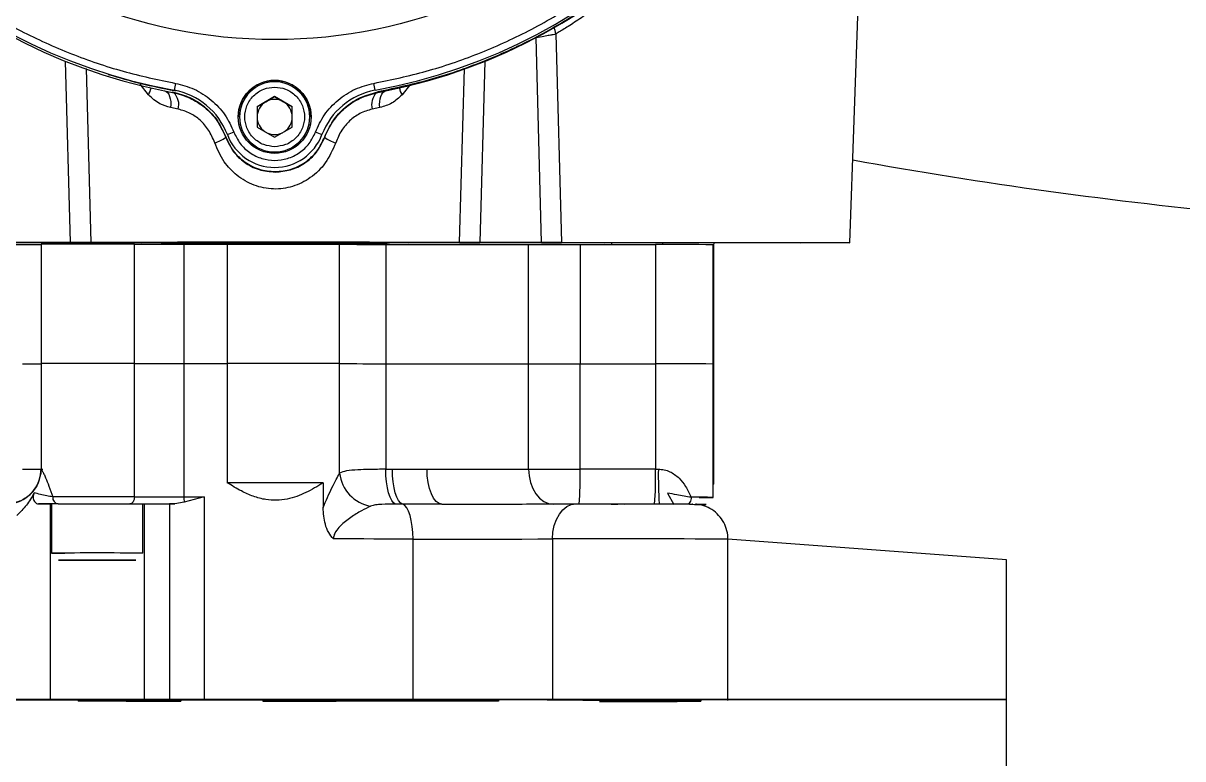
# Model space of a CAD drawing. Header units: millimetres. Extents: x 1852 to 4288, y 681 to 2404.
# Drawn here: x 3717 to 3882.2, y 1950.3 to 2055.1 of the extents above; entities that cross this region are included whole.
import ezdxf

# ---------------------------------------------------------------- set-up
doc = ezdxf.new("R2010")
doc.units = ezdxf.units.MM

msp = doc.modelspace()

# ---------------------------------------------------------------- linework, layer by layer
at = {"color": 7, "linetype": 'Continuous', "lineweight": 25}
for p, q in [((3834.798, 2023.842), (3838.048, 2116.878)), ((3792.929, 2053.586), (3793.713, 2023.856)), ((3790.846, 2023.851), (3790.102, 2053.084)), ((3723.761, 2023.851), (3723.058, 2049.709)), ((3725.986, 2048.637), (3726.677, 2023.856)), ((3779.183, 2023.856), (3779.874, 2048.647)), ((3782.802, 2049.709), (3782.098, 2023.851)), ((3734.865, 2044.916), (3733.674, 2046.411)), ((3737.165, 2045.466), (3738.312, 2045.245)), ((3738.312, 2045.245), (3738.312, 2045.318)), ((3738.541, 2045.526), (3738.541, 2045.56)), ((3767.166, 2045.56), (3767.166, 2045.526)), ((3767.548, 2045.245), (3768.694, 2045.466)), ((3767.548, 2045.318), (3767.548, 2045.245)), ((3772.182, 2046.406), (3770.995, 2044.916)), ((3752.853, 2044.654), (3750.353, 2043.211)), ((3750.353, 2043.204), (3751.603, 2043.926)), ((3751.603, 2043.926), (3752.853, 2044.648)), ((3755.353, 2043.211), (3752.853, 2044.654)), ((3752.853, 2044.648), (3752.853, 2044.654)), ((3752.853, 2044.648), (3754.103, 2043.926)), ((3754.103, 2043.926), (3755.353, 2043.204)), ((3739.104, 2042.87), (3738.019, 2043.097)), ((3750.353, 2043.211), (3750.353, 2040.324)), ((3755.353, 2040.324), (3755.353, 2043.211)), ((3767.841, 2043.097), (3766.756, 2042.87)), ((3747.853, 2041.766), (3747.853, 2041.754)), ((3750.353, 2040.324), (3752.853, 2038.88)), ((3752.853, 2038.88), (3755.353, 2040.324)), ((3757.853, 2041.754), (3757.853, 2041.766)), ((3745.882, 2038.906), (3745.882, 2038.839)), ((3746.113, 2039.238), (3746.113, 2039.204)), ((3759.593, 2039.204), (3759.593, 2039.238)), ((3759.978, 2038.839), (3759.978, 2038.906)), ((3723.761, 2023.851), (3715.014, 2023.851)), ((3723.761, 2023.834), (3715.014, 2023.834)), ((3737.081, 2023.599), (3737.077, 2023.796)), ((3743.662, 2023.878), (3743.68, 2023.614)), ((3762.18, 2023.614), (3762.198, 2023.878)), ((3768.783, 2023.796), (3768.778, 2023.599)), ((3790.846, 2023.851), (3782.098, 2023.851)), ((3790.846, 2023.834), (3782.098, 2023.834)), ((3800.881, 2023.567), (3800.897, 2023.807)), ((3808.099, 2023.799), (3808.095, 2023.516)), ((3815.43, 2023.496), (3815.451, 2023.798)), ((3719.573, 2023.613), (3719.573, 2006.613)), ((3732.865, 2006.626), (3732.866, 2023.626)), ((3739.896, 2023.622), (3739.896, 2006.622)), ((3746.107, 2023.624), (3746.107, 2006.624)), ((3762.11, 2006.615), (3762.11, 2023.615)), ((3768.684, 2023.6), (3768.684, 2006.6)), ((3789.033, 2006.573), (3789.033, 2023.573)), ((3796.36, 2023.567), (3796.36, 2006.567)), ((3796.36, 2023.567), (3807.11, 2023.567)), ((3807.11, 2023.567), (3807.11, 2006.567)), ((3815.308, 2006.55), (3815.308, 2023.55)), ((3815.308, 2023.499), (3815.43, 2023.496)), ((3815.43, 2006.496), (3815.43, 2023.496)), ((3719.573, 2006.613), (3719.573, 1991.613)), ((3732.865, 1987.626), (3732.865, 2006.626)), ((3739.896, 2006.622), (3739.896, 1987.622)), ((3746.107, 2006.624), (3746.107, 1989.624)), ((3762.11, 1991.006), (3762.11, 2006.615)), ((3768.684, 2006.6), (3768.684, 1991.55)), ((3789.033, 2006.573), (3789.041, 2006.573)), ((3789.033, 1991.573), (3789.033, 2006.573)), ((3796.36, 2006.567), (3807.11, 2006.567)), ((3796.36, 1991.567), (3796.36, 2006.567)), ((3807.11, 2006.567), (3807.11, 1991.567)), ((3815.308, 1987.55), (3815.308, 2006.55)), ((3815.308, 2006.499), (3815.43, 2006.496)), ((3815.43, 1989.496), (3815.43, 2006.496)), ((3769.617, 1991.549), (3774.559, 1991.595)), ((3807.11, 1991.567), (3796.36, 1991.567)), ((3759.752, 1989.624), (3759.752, 1986.097)), ((3815.308, 1989.375), (3815.43, 1989.496)), ((3742.787, 1987.623), (3739.975, 1986.847)), ((3742.787, 1987.623), (3742.787, 1958.623)), ((3808.804, 1988.152), (3809.736, 1986.558)), ((3719.215, 1986.615), (3720.848, 1986.612)), ((3720.848, 1986.612), (3721.073, 1986.609)), ((3720.848, 1986.612), (3720.848, 1958.612)), ((3721.073, 1986.613), (3721.072, 1979.613)), ((3734.072, 1979.613), (3734.073, 1986.613)), ((3734.073, 1986.609), (3734.281, 1986.611)), ((3734.281, 1986.611), (3737.876, 1986.618)), ((3734.281, 1986.611), (3734.281, 1958.611)), ((3737.876, 1986.618), (3737.875, 1958.618)), ((3739.975, 1986.847), (3738.624, 1986.619)), ((3776.042, 1986.602), (3771.09, 1986.583)), ((3776.68, 1986.605), (3776.042, 1986.602)), ((3803.308, 1986.578), (3803.308, 1986.561)), ((3772.562, 1958.618), (3772.562, 1981.618)), ((3792.432, 1981.626), (3792.432, 1958.626)), ((3817.427, 1958.602), (3817.427, 1981.602)), ((3726.676, 1978.62), (3724.226, 1978.615)), ((3724.226, 1978.615), (3725.123, 1978.608)), ((3725.123, 1978.617), (3725.123, 1978.608)), ((3725.123, 1978.608), (3728.469, 1978.606)), ((3730.022, 1978.618), (3726.676, 1978.62)), ((3728.469, 1978.619), (3728.469, 1978.606)), ((3728.469, 1978.606), (3730.919, 1978.611)), ((3730.919, 1978.611), (3730.022, 1978.618)), ((3752.125, 1958.741), (3647.125, 1958.741)), ((3753.77, 1958.72), (3647.125, 1958.72)), ((3725.446, 1958.72), (3714.44, 1958.72)), ((3724.859, 1958.72), (3724.859, 1958.509)), ((3731.68, 1958.509), (3724.859, 1958.509)), ((3784.267, 1958.72), (3725.446, 1958.72)), ((3734.056, 1958.735), (3730.461, 1958.728)), ((3731.68, 1958.509), (3739.48, 1958.509)), ((3739.48, 1958.72), (3739.48, 1958.509)), ((3751.146, 1958.72), (3751.146, 1958.509)), ((3751.146, 1958.509), (3752.666, 1958.509)), ((3857.125, 1958.741), (3752.125, 1958.741)), ((3752.666, 1958.72), (3752.666, 1958.509)), ((3752.666, 1958.509), (3759.774, 1958.509)), ((3857.125, 1958.72), (3753.77, 1958.72)), ((3759.774, 1958.72), (3759.774, 1958.509)), ((3759.774, 1958.509), (3761.638, 1958.509)), ((3761.638, 1958.72), (3761.638, 1958.509)), ((3784.75, 1958.509), (3761.638, 1958.509)), ((3795.188, 1958.72), (3784.267, 1958.72)), ((3784.75, 1958.72), (3784.75, 1958.509)), ((3829.598, 1958.72), (3795.188, 1958.72)), ((3802.742, 1958.682), (3802.742, 1958.653)), ((3805.901, 1958.645), (3802.742, 1958.653)), ((3802.901, 1958.682), (3810.182, 1958.698)), ((3805.901, 1958.689), (3805.901, 1958.645)), ((3808.246, 1958.694), (3808.246, 1958.635)), ((3809.11, 1958.613), (3809.11, 1958.696)), ((3809.792, 1958.698), (3809.792, 1958.529)), ((3813.607, 1958.507), (3813.607, 1958.719)), ((3831.345, 1958.72), (3829.482, 1958.72)), ((3857.125, 1958.72), (3831.345, 1958.72))]:
    msp.add_line(p, q, dxfattribs=at)
at = {"linetype": 'ByBlock'}
for p, q in [((3857.125, 1978.665), (3817.427, 1981.602)), ((3857.125, 1936.72), (3857.125, 1978.665))]:
    msp.add_line(p, q, dxfattribs=at)
at = {"color": 7, "linetype": 'Continuous', "lineweight": 25, "flags": 128}
for points in [[(3792.929, 2053.586), (3792.827, 2054.072), (3792.654, 2054.456)], [(3737.165, 2045.466), (3737.387, 2045.38), (3737.586, 2045.218), (3737.755, 2044.987), (3737.891, 2044.692), (3737.987, 2044.345), (3738.041, 2043.954), (3738.052, 2043.534), (3738.019, 2043.097)], [(3767.841, 2043.097), (3767.808, 2043.534), (3767.819, 2043.954), (3767.873, 2044.344), (3767.969, 2044.692), (3768.105, 2044.987), (3768.274, 2045.218), (3768.473, 2045.38), (3768.694, 2045.466)], [(3739.896, 2023.622), (3740.666, 2023.622), (3741.438, 2023.622), (3742.212, 2023.623), (3742.988, 2023.623), (3743.766, 2023.623), (3744.545, 2023.623), (3745.325, 2023.624), (3746.107, 2023.624)], [(3768.684, 2023.6), (3771.52, 2023.598), (3774.291, 2023.595), (3776.987, 2023.592), (3779.599, 2023.589), (3782.119, 2023.586), (3784.536, 2023.582), (3786.844, 2023.578), (3789.033, 2023.573)], [(3739.896, 2006.622), (3740.666, 2006.622), (3741.438, 2006.622), (3742.212, 2006.623), (3742.988, 2006.623), (3743.766, 2006.623), (3744.545, 2006.623), (3745.325, 2006.624), (3746.107, 2006.624)], [(3739.896, 2006.622), (3740.666, 2006.622), (3741.438, 2006.622), (3742.212, 2006.623), (3742.988, 2006.623), (3743.766, 2006.623), (3744.545, 2006.623), (3745.325, 2006.624), (3746.107, 2006.624)], [(3768.684, 2006.6), (3771.52, 2006.598), (3774.291, 2006.595), (3776.987, 2006.592), (3779.599, 2006.589), (3782.119, 2006.586), (3784.536, 2006.582), (3786.844, 2006.578), (3789.033, 2006.573)], [(3768.684, 2006.6), (3771.52, 2006.598), (3774.291, 2006.595), (3776.987, 2006.592), (3779.599, 2006.589), (3782.119, 2006.586), (3784.536, 2006.582), (3786.844, 2006.578), (3789.033, 2006.573)], [(3770.074, 1986.584), (3769.796, 1986.758), (3769.532, 1987.093), (3769.292, 1987.579), (3769.083, 1988.198), (3768.913, 1988.932), (3768.787, 1989.753), (3768.71, 1990.636), (3768.684, 1991.55)], [(3768.684, 1991.55), (3768.801, 1991.55), (3768.918, 1991.55), (3769.035, 1991.55), (3769.152, 1991.55), (3769.268, 1991.55), (3769.385, 1991.549), (3769.501, 1991.549), (3769.617, 1991.549)], [(3771.09, 1986.583), (3770.795, 1986.757), (3770.516, 1987.092), (3770.261, 1987.578), (3770.04, 1988.198), (3769.86, 1988.931), (3769.727, 1989.753), (3769.645, 1990.635), (3769.617, 1991.549)], [(3776.68, 1986.605), (3776.266, 1986.699), (3775.868, 1986.982), (3775.502, 1987.442), (3775.18, 1988.062), (3774.917, 1988.819), (3774.721, 1989.682), (3774.6, 1990.62), (3774.559, 1991.595)], [(3774.559, 1991.595), (3776.55, 1991.593), (3778.497, 1991.591), (3780.394, 1991.588), (3782.24, 1991.586), (3784.03, 1991.583), (3785.761, 1991.58), (3787.43, 1991.577), (3789.033, 1991.573)], [(3789.033, 1991.573), (3789.101, 1990.598), (3789.302, 1989.66), (3789.629, 1988.797), (3790.07, 1988.04), (3790.606, 1987.419), (3791.218, 1986.959), (3791.882, 1986.675), (3792.572, 1986.581)], [(3807.11, 1991.567), (3807.161, 1991.567), (3807.212, 1991.567), (3807.263, 1991.567), (3807.314, 1991.567), (3807.365, 1991.567), (3807.416, 1991.567), (3807.468, 1991.567), (3807.519, 1991.567)], [(3815.308, 1989.499), (3815.43, 1989.496), (3815.43, 1989.496)], [(3732.865, 1987.626), (3732.853, 1987.431), (3732.815, 1987.243), (3732.754, 1987.07), (3732.672, 1986.918), (3732.571, 1986.793), (3732.457, 1986.701), (3732.333, 1986.644), (3732.204, 1986.624)], [(3739.896, 1987.622), (3740.256, 1987.622), (3740.616, 1987.622), (3740.977, 1987.622), (3741.338, 1987.622), (3741.7, 1987.623), (3742.062, 1987.623), (3742.424, 1987.623), (3742.787, 1987.623)], [(3812.188, 1987.564), (3812.176, 1987.369), (3812.141, 1987.181), (3812.085, 1987.008), (3812.009, 1986.856), (3811.917, 1986.732), (3811.811, 1986.639), (3811.697, 1986.582), (3811.578, 1986.562)], [(3738.624, 1986.619), (3738.527, 1986.619), (3738.432, 1986.619), (3738.337, 1986.619), (3738.243, 1986.619), (3738.149, 1986.618), (3738.057, 1986.618), (3737.966, 1986.618), (3737.876, 1986.618)], [(3771.09, 1986.583), (3770.963, 1986.583), (3770.836, 1986.584), (3770.71, 1986.584), (3770.583, 1986.584), (3770.456, 1986.584), (3770.329, 1986.584), (3770.202, 1986.584), (3770.074, 1986.584)], [(3772.562, 1981.618), (3772.535, 1982.531), (3772.453, 1983.414), (3772.32, 1984.236), (3772.139, 1984.969), (3771.918, 1985.589), (3771.664, 1986.075), (3771.385, 1986.41), (3771.09, 1986.583)], [(3792.432, 1981.626), (3792.496, 1982.601), (3792.686, 1983.539), (3792.994, 1984.402), (3793.408, 1985.159), (3793.913, 1985.78), (3794.489, 1986.24), (3795.114, 1986.523), (3795.764, 1986.618)], [(3772.562, 1981.618), (3771.178, 1981.619), (3769.782, 1981.619), (3768.377, 1981.62), (3766.962, 1981.621), (3765.54, 1981.622), (3764.109, 1981.622), (3762.673, 1981.623), (3761.23, 1981.623)], [(3772.562, 1981.618), (3775.123, 1981.616), (3777.753, 1981.615), (3780.408, 1981.615), (3783.039, 1981.616), (3785.602, 1981.617), (3788.05, 1981.62), (3790.34, 1981.622), (3792.432, 1981.626)], [(3716.044, 1958.694), (3719.298, 1958.699), (3722.762, 1958.704), (3726.41, 1958.709), (3730.218, 1958.712), (3734.158, 1958.715), (3738.203, 1958.718), (3742.324, 1958.719), (3746.493, 1958.72), (3750.68, 1958.72), (3754.857, 1958.72), (3758.993, 1958.718), (3763.059, 1958.716), (3767.028, 1958.713), (3770.871, 1958.71), (3774.562, 1958.705), (3778.074, 1958.7), (3781.383, 1958.695), (3784.465, 1958.689)], [(3738.967, 1958.74), (3742.704, 1958.741), (3746.467, 1958.742), (3750.24, 1958.742), (3754.009, 1958.741), (3757.758, 1958.74), (3761.473, 1958.739), (3765.139, 1958.737), (3768.742, 1958.734)], [(3788.613, 1958.743), (3786.52, 1958.739), (3784.23, 1958.737), (3781.782, 1958.734), (3779.22, 1958.733), (3776.588, 1958.732), (3773.933, 1958.732), (3771.303, 1958.733), (3768.742, 1958.734)], [(3810.182, 1958.698), (3811.534, 1958.703), (3812.566, 1958.707), (3813.254, 1958.712), (3813.58, 1958.717), (3813.536, 1958.722), (3813.123, 1958.727), (3812.352, 1958.732), (3811.241, 1958.736), (3809.818, 1958.74), (3808.118, 1958.744), (3806.183, 1958.747), (3804.061, 1958.749), (3801.804, 1958.75), (3799.468, 1958.751), (3797.111, 1958.751), (3794.791, 1958.75), (3792.565, 1958.748), (3790.489, 1958.746), (3788.613, 1958.743)], [(3803.557, 1958.729), (3804.534, 1958.727), (3805.214, 1958.724), (3805.563, 1958.721), (3805.563, 1958.717), (3805.214, 1958.714), (3804.534, 1958.711), (3803.557, 1958.708), (3802.331, 1958.706), (3800.919, 1958.705), (3799.391, 1958.704), (3797.823, 1958.704), (3796.295, 1958.705), (3794.883, 1958.706), (3793.657, 1958.708), (3792.68, 1958.711), (3792, 1958.714), (3791.651, 1958.717), (3791.651, 1958.721), (3792, 1958.724), (3792.68, 1958.727), (3793.657, 1958.73), (3794.883, 1958.732), (3796.295, 1958.733), (3797.823, 1958.734), (3799.391, 1958.734), (3800.919, 1958.733), (3802.331, 1958.732), (3803.557, 1958.729)], [(3802.742, 1958.653), (3801.135, 1958.654), (3799.669, 1958.655), (3798.432, 1958.658), (3797.497, 1958.661), (3796.921, 1958.664), (3796.739, 1958.668), (3796.96, 1958.671), (3797.572, 1958.674), (3798.539, 1958.677), (3799.802, 1958.679), (3801.285, 1958.681), (3802.901, 1958.682)], [(3799.11, 1958.475), (3800.064, 1958.475), (3802.386, 1958.476), (3804.613, 1958.478), (3806.693, 1958.48), (3808.573, 1958.483), (3810.206, 1958.487), (3811.553, 1958.491), (3812.581, 1958.496), (3813.262, 1958.5), (3813.582, 1958.505), (3813.532, 1958.51), (3813.114, 1958.515), (3812.337, 1958.52), (3811.22, 1958.525), (3809.792, 1958.529)], [(3803.557, 1958.518), (3804.534, 1958.515), (3805.214, 1958.512), (3805.563, 1958.509), (3805.563, 1958.506), (3805.214, 1958.502), (3804.534, 1958.499), (3803.557, 1958.497), (3802.331, 1958.495), (3800.919, 1958.493), (3799.391, 1958.492), (3799.11, 1958.492)], [(3809.792, 1958.529), (3808.159, 1958.533), (3806.817, 1958.538), (3805.79, 1958.543), (3805.096, 1958.549), (3804.748, 1958.554), (3804.752, 1958.56), (3805.107, 1958.566), (3805.807, 1958.571)], [(3808.246, 1958.635), (3808.767, 1958.627), (3809.051, 1958.619), (3809.099, 1958.611), (3808.909, 1958.603), (3808.483, 1958.595), (3807.822, 1958.587), (3806.929, 1958.579), (3805.807, 1958.571)]]:
    msp.add_lwpolyline(points, dxfattribs=at)
at = {"color": 7, "linetype": 'Continuous', "lineweight": 25}
for centre, radius in [((3752.853, 2124.271), 71.5), ((3752.853, 2041.771), 5.2)]:
    msp.add_circle(centre, radius, dxfattribs=at)
for centre, radius, start, end in [((3752.853, 2124.269), 80, 190.30617, 259.69396), ((3752.853, 2124.269), 80, 280.30604, 349.69383), ((3752.93, 2123.897), 80, 190.52799, 258.6349), ((3752.93, 2123.897), 80, 281.36448, 349.47139), ((3752.853, 2124.235), 80, 252.76849, 259.69392), ((3752.853, 2041.754), 5.2, 0.00011, 179.99974), ((3732.971, 2046.204), 2.29, 325.76645, 351.8077), ((4386.768, 1928.45), 658.722, 169.672162, 169.759325), ((3736.751, 2035.721), 10, 20.58678, 79.69395), ((3736.751, 2035.687), 10, 78.01772, 79.69392), ((3752.853, 2041.766), 5, 89.99962, 179.99978), ((3752.853, 2041.766), 5, 359.99991, 89.99976), ((3768.955, 2035.721), 10, 100.30605, 159.41322), ((3118.957, 1928.454), 658.702, 10.240673, 10.327838), ((3772.889, 2046.204), 2.29, 188.19168, 214.23293), ((3736.896, 2043.525), 2.303, 343.4735, 45.70276), ((3752.853, 2041.761), 2.5, 119.9996, 179.99966), ((3752.853, 2041.761), 2.5, 59.99975, 119.99962), ((3752.853, 2041.761), 2.5, 359.99971, 59.99978), ((3768.966, 2043.525), 2.305, 134.36929, 196.50795), ((3752.853, 2041.766), 5, 179.99994, 359.99975), ((3752.853, 2041.754), 5, 179.99994, 359.99975), ((3752.853, 2041.761), 2.5, 179.99971, 236.17979), ((3752.853, 2041.761), 2.5, 303.81959, 359.99967), ((3742.966, 2042.776), 4.899, 285.98985, 306.52729), ((3790.861, 1922.237), 125.266, 110.47237, 110.93011), ((3752.853, 2041.769), 7.2, 200.5868, 339.4132), ((3752.853, 2041.761), 2.5, 243.81973, 296.17964), ((3714.845, 1922.238), 125.265, 69.06989, 69.52763), ((3762.894, 2042.775), 4.899, 233.47211, 254.00953), ((3952.753, 2681.937), 656.897, 259.692209, 264.621686), ((3716.398, 2506.678), 483.105, 270.06054, 270.37656), ((3727.93, 240.056), 1783.576, 89.841456, 90.268476), ((3738.144, 5195.809), 3172.188, 269.904659, 270.031645), ((3752.595, -669.524), 2693.155, 89.797567, 90.13802), ((3768.401, 3351.833), 1328.233, 269.728619, 270.012215), ((3795.75, 5568.324), 3544.757, 269.891426, 270.009859), ((3809.308, 1114.159), 909.411, 89.621935, 90.138469), ((3716.398, 2489.678), 483.105, 270.06054, 270.37656), ((3727.93, 223.056), 1783.576, 89.841456, 90.268476), ((3727.947, 265.052), 1741.581, 89.838188, 90.275424), ((3738.144, 5178.809), 3172.188, 269.904659, 270.031645), ((3752.595, -686.524), 2693.155, 89.797567, 90.13802), ((3768.401, 3334.833), 1328.233, 269.728619, 270.012215), ((3795.75, 5551.324), 3544.757, 269.891426, 270.009859), ((3795.752, 5554.327), 3547.76, 269.891621, 270.009825), ((3809.308, 1097.159), 909.411, 89.621935, 90.138469), ((3714.576, 1991.613), 4.999, 285.23346, 0.00835), ((3717.369, 2187.328), 195.754, 269.86511, 270.72475), ((3719.575, 1991.618), 0.00589, 247.97484, 272.47351), ((3719.575, 1991.607), 0.00655, 86.83529, 111.61015), ((3767.379, 1991.537), 5.296, 185.75485, 260.76773), ((3795.75, 5536.324), 3544.757, 269.891426, 270.009859), ((3746.286, 1990.316), 50.089, 355.71964, 1.43088), ((3757.036, 1990.317), 50.089, 355.71964, 1.43088), ((3869.644, 1990.475), 62.135, 178.9928, 183.52068), ((3752.91, -1661.137), 3650.767, 89.892614, 90.106762), ((3722.145, 1987.531), 0.916, 174.18776, 262.52813), ((3727.65, -1012.052), 2999.683, 89.900382, 90.122565), ((3738.144, 5159.809), 3172.188, 269.904659, 270.031645), ((3743.15, 1987.565), 3.255, 178.99862, 192.73455), ((3812.883, 1788.649), 198.916, 89.30143, 90.20024), ((3813.689, 2097.081), 109.543, 269.8003, 270.84701), ((3802.303, 1881.332), 105.229, 89.77709, 90.81371), ((3807.135, -402.236), 2388.8, 89.983979, 90.106094), ((3813.005, 1940.814), 45.743, 88.99451, 90.09488), ((3801.785, -1286.591), 3268.23, 89.725781, 90.163967), ((3727.566, 868.134), 1111.497, 89.664622, 90.334754), ((3722.568, 2084.831), 105.229, 269.18566, 270.22229), ((3723.79, 3420.572), 1461.859, 269.73499, 270.261482), ((3739.912, -1390.671), 3349.411, 90.016165, 90.100183), ((3786.846, 1002.294), 956.398, 89.265301, 90.142651), ((3798.925, -492.785), 2451.307, 89.891742, 89.99569), ((3805.549, 1618.469), 340.176, 89.54566, 89.94065)]:
    msp.add_arc(centre, radius, start, end, dxfattribs=at)
for points, knots in [([(3675.128, 2110.138), (3675.654, 2107.642), (3676.716, 2102.604), (3679.255, 2095.227), (3682.524, 2087.985), (3686.587, 2081.006), (3691.399, 2074.403), (3696.891, 2068.31), (3702.985, 2062.817), (3709.588, 2058.005), (3716.567, 2053.943), (3723.809, 2050.674), (3731.186, 2048.135), (3736.223, 2047.072), (3738.719, 2046.546)], [0, 0, 0, 0, 0.0799588, 0.1613715, 0.2441424, 0.3288926, 0.4142166, 0.5, 0.5857784, 0.6711024, 0.7558576, 0.8386237, 0.9200388, 1, 1, 1, 1]), ([(3766.987, 2046.546), (3769.483, 2047.072), (3774.52, 2048.135), (3781.897, 2050.673), (3789.139, 2053.943), (3796.118, 2058.005), (3802.721, 2062.817), (3808.815, 2068.31), (3814.307, 2074.403), (3819.119, 2081.006), (3823.182, 2087.985), (3826.451, 2095.227), (3828.99, 2102.604), (3830.052, 2107.642), (3830.578, 2110.138)], [0, 0, 0, 0, 0.07995876, 0.16137147, 0.24414236, 0.32889261, 0.41421659, 0.49999999, 0.58577836, 0.67110241, 0.75585763, 0.83862366, 0.92003884, 1, 1, 1, 1]), ([(3812.91, 2071.029), (3812.494, 2070.489), (3810.851, 2068.357), (3808.361, 2065.77), (3805.733, 2063.21), (3803.917, 2061.57), (3802.2, 2060.112), (3800.269, 2058.565), (3798.155, 2056.989), (3796.017, 2055.518), (3794.189, 2054.346), (3793.349, 2053.839), (3792.929, 2053.586)], [0, 0, 0, 0, 0.062604, 0.2470823, 0.3316041, 0.4109645, 0.4848735, 0.5577001, 0.6699109, 0.7803814, 0.8900792, 1, 1, 1, 1]), ([(3790.102, 2053.084), (3790.48, 2053.155), (3791.155, 2053.282), (3791.972, 2053.429), (3792.581, 2053.535), (3792.809, 2053.568), (3792.929, 2053.586)], [0, 0, 0, 0, 0.3058344, 0.5465706, 0.7614659, 1, 1, 1, 1]), ([(3738.312, 2045.245), (3739.154, 2045.025), (3740.755, 2044.606), (3742.922, 2043.192), (3744.754, 2041.309), (3745.501, 2039.673), (3745.882, 2038.839)], [0, 0, 0, 0, 0.26099863, 0.49636793, 0.74300297, 1, 1, 1, 1]), ([(3738.719, 2046.546), (3739.622, 2046.313), (3741.459, 2045.838), (3743.873, 2044.253), (3745.863, 2042.161), (3746.658, 2040.438), (3747.049, 2039.591)], [0, 0, 0, 0, 0.24579633, 0.5, 0.75420367, 1, 1, 1, 1]), ([(3752.853, 2037.517), (3752.318, 2037.574), (3751.496, 2037.661), (3750.506, 2038.191), (3749.826, 2038.74), (3749.274, 2039.421), (3748.761, 2040.41), (3748.5, 2041.767), (3748.761, 2043.124), (3749.274, 2044.114), (3749.826, 2044.795), (3750.506, 2045.343), (3751.496, 2045.873), (3752.318, 2045.96), (3752.853, 2046.017)], [0, 0, 0, 0, 0.1197284, 0.1841803, 0.25, 0.3158197, 0.3802716, 0.5, 0.6197284, 0.6841803, 0.75, 0.8158197, 0.8802716, 1, 1, 1, 1]), ([(3752.853, 2046.017), (3753.388, 2045.96), (3754.21, 2045.873), (3755.2, 2045.343), (3755.88, 2044.795), (3756.432, 2044.114), (3756.945, 2043.124), (3757.206, 2041.767), (3756.945, 2040.41), (3756.432, 2039.421), (3755.88, 2038.74), (3755.2, 2038.191), (3754.21, 2037.661), (3753.388, 2037.574), (3752.853, 2037.517)], [0, 0, 0, 0, 0.1197284, 0.1841803, 0.25, 0.3158197, 0.3802716, 0.5, 0.6197284, 0.6841803, 0.75, 0.8158197, 0.8802716, 1, 1, 1, 1]), ([(3758.657, 2039.591), (3759.048, 2040.438), (3759.843, 2042.161), (3761.833, 2044.253), (3764.247, 2045.838), (3766.084, 2046.313), (3766.987, 2046.546)], [0, 0, 0, 0, 0.2457963, 0.5, 0.7542037, 1, 1, 1, 1]), ([(3759.978, 2038.839), (3760.339, 2039.637), (3761.048, 2041.204), (3762.817, 2043.091), (3764.999, 2044.57), (3766.67, 2045.013), (3767.548, 2045.245)], [0, 0, 0, 0, 0.2456313, 0.4818963, 0.7279559, 1, 1, 1, 1]), ([(3738.019, 2043.097), (3737.5, 2043.24), (3736.311, 2043.565), (3735.385, 2044.429), (3734.865, 2044.916)], [0, 0, 0, 0, 0.4371728, 1, 1, 1, 1]), ([(3770.995, 2044.916), (3770.543, 2044.482), (3769.629, 2043.604), (3768.441, 2043.268), (3767.841, 2043.097)], [0, 0, 0, 0, 0.4941181, 1, 1, 1, 1]), ([(3744.316, 2038.066), (3744.052, 2038.694), (3743.543, 2039.909), (3742.28, 2041.328), (3740.782, 2042.394), (3739.683, 2042.706), (3739.104, 2042.87)], [0, 0, 0, 0, 0.2620246, 0.5070925, 0.7405708, 1, 1, 1, 1]), ([(3766.756, 2042.87), (3766.153, 2042.696), (3765.005, 2042.365), (3763.509, 2041.262), (3762.286, 2039.847), (3761.801, 2038.682), (3761.544, 2038.066)], [0, 0, 0, 0, 0.2703279, 0.514495, 0.7428516, 1, 1, 1, 1]), ([(3745.882, 2038.839), (3746.217, 2038.128), (3746.862, 2036.756), (3748.541, 2035.204), (3750.579, 2034.121), (3752.146, 2033.978), (3752.93, 2033.906)], [0, 0, 0, 0, 0.2554546, 0.4932726, 0.7463741, 1, 1, 1, 1]), ([(3747.049, 2039.591), (3747.313, 2039.038), (3747.854, 2037.904), (3749.272, 2036.595), (3750.989, 2035.757), (3752.853, 2035.481), (3754.717, 2035.757), (3756.434, 2036.595), (3757.852, 2037.904), (3758.393, 2039.038), (3758.657, 2039.591)], [0, 0, 0, 0, 0.122089, 0.25, 0.377911, 0.5, 0.622089, 0.75, 0.877911, 1, 1, 1, 1]), ([(3752.93, 2033.906), (3753.665, 2033.969), (3755.155, 2034.097), (3757.196, 2035.115), (3758.948, 2036.668), (3759.631, 2038.107), (3759.978, 2038.839)], [0, 0, 0, 0, 0.2379914, 0.4818785, 0.7367294, 1, 1, 1, 1]), ([(3761.544, 2038.066), (3761.113, 2037.077), (3760.277, 2035.158), (3758.07, 2033.024), (3755.486, 2031.723), (3752.659, 2031.335), (3749.861, 2031.9), (3747.446, 2033.31), (3745.463, 2035.385), (3744.713, 2037.137), (3744.316, 2038.066)], [0, 0, 0, 0, 0.1390265, 0.2697534, 0.3919778, 0.5102993, 0.6316826, 0.7541631, 0.8697612, 1, 1, 1, 1]), ([(3726.677, 2023.856), (3726.567, 2023.856), (3726.349, 2023.854), (3725.648, 2023.853), (3724.763, 2023.852), (3724.095, 2023.851), (3723.761, 2023.851)], [0, 0, 0, 0, 0.2498432, 0.499876, 0.7504809, 1, 1, 1, 1]), ([(3723.761, 2023.834), (3724.095, 2023.834), (3724.763, 2023.834), (3725.648, 2023.833), (3726.349, 2023.831), (3726.567, 2023.83), (3726.677, 2023.829)], [0, 0, 0, 0, 0.2495191, 0.500124, 0.7501568, 1, 1, 1, 1]), ([(3782.098, 2023.851), (3781.765, 2023.851), (3781.097, 2023.851), (3780.211, 2023.852), (3779.511, 2023.854), (3779.292, 2023.855), (3779.183, 2023.856)], [0, 0, 0, 0, 0.2498453, 0.499878, 0.7504829, 1, 1, 1, 1]), ([(3779.183, 2023.829), (3779.292, 2023.83), (3779.511, 2023.831), (3780.211, 2023.833), (3781.097, 2023.834), (3781.765, 2023.834), (3782.098, 2023.834)], [0, 0, 0, 0, 0.2495171, 0.500122, 0.7501547, 1, 1, 1, 1]), ([(3793.713, 2023.856), (3793.592, 2023.855), (3793.35, 2023.854), (3792.657, 2023.852), (3791.802, 2023.851), (3791.164, 2023.851), (3790.846, 2023.851)], [0, 0, 0, 0, 0.2496449, 0.5001084, 0.750039, 1, 1, 1, 1]), ([(3790.846, 2023.834), (3791.164, 2023.834), (3791.801, 2023.834), (3792.656, 2023.833), (3793.35, 2023.831), (3793.592, 2023.83), (3793.713, 2023.829)], [0, 0, 0, 0, 0.24964713, 0.50011038, 0.75004125, 1, 1, 1, 1]), ([(3704.981, 2023.531), (3705.66, 2023.534), (3707.017, 2023.542), (3709.845, 2023.553), (3713.233, 2023.564), (3716.491, 2023.572), (3718.776, 2023.576), (3719.573, 2023.577)], [0, 0, 0, 0, 0.2204984, 0.4409969, 0.6614953, 0.8819938, 1, 1, 1, 1]), ([(3746.2, 2023.624), (3746.465, 2023.624), (3747.406, 2023.627), (3749.776, 2023.629), (3752.921, 2023.63), (3756.12, 2023.629), (3758.931, 2023.626), (3761.152, 2023.621), (3761.837, 2023.616), (3762.18, 2023.614)], [0, 0, 0, 0, 0.0610151, 0.2175126, 0.3740101, 0.5305075, 0.687005, 0.8435025, 1, 1, 1, 1]), ([(3768.778, 2023.599), (3770.62, 2023.597), (3774.303, 2023.594), (3779.487, 2023.588), (3784.299, 2023.581), (3788.027, 2023.574), (3789.939, 2023.569), (3790.571, 2023.568)], [0, 0, 0, 0, 0.2225072, 0.4450145, 0.6675217, 0.8900289, 1, 1, 1, 1]), ([(3719.533, 1991.613), (3719.545, 1991.398), (3719.571, 1990.948), (3719.429, 1990.519), (3719.355, 1990.294)], [0, 0, 0, 0, 0.4764135, 1, 1, 1, 1]), ([(3719.575, 1991.613), (3719.591, 1991.597), (3719.624, 1991.563), (3719.777, 1991.289), (3719.982, 1990.878), (3720.29, 1990.201), (3720.729, 1989.128), (3721.057, 1988.148), (3721.233, 1987.623)], [0, 0, 0, 0, 0.1244738, 0.250966, 0.3714749, 0.5001039, 0.7321774, 1, 1, 1, 1]), ([(3759.752, 1986.097), (3760.175, 1987.074), (3760.811, 1988.542), (3761.649, 1990.131), (3761.956, 1990.715), (3762.11, 1991.006)], [0, 0, 0, 0, 0.49994866, 0.7504157, 1, 1, 1, 1]), ([(3764.702, 1991.478), (3764.119, 1991.438), (3762.955, 1991.36), (3762.391, 1991.124), (3762.11, 1991.006)], [0, 0, 0, 0, 0.5005372, 1, 1, 1, 1]), ([(3768.684, 1991.55), (3767.887, 1991.549), (3766.417, 1991.546), (3765.241, 1991.499), (3764.702, 1991.478)], [0, 0, 0, 0, 0.5420141, 1, 1, 1, 1]), ([(3807.519, 1991.567), (3807.799, 1991.55), (3808.365, 1991.516), (3809.153, 1991.239), (3809.867, 1990.826), (3810.66, 1990.147), (3811.495, 1989.071), (3811.946, 1988.09), (3812.188, 1987.564)], [0, 0, 0, 0, 0.1244738, 0.250966, 0.3714749, 0.5001039, 0.7321774, 1, 1, 1, 1]), ([(3719.355, 1990.294), (3719.314, 1990.113), (3719.182, 1989.523), (3718.638, 1988.628), (3717.778, 1987.709), (3716.821, 1987.086), (3716.149, 1986.887), (3715.879, 1986.806)], [0, 0, 0, 0, 0.107229, 0.3503135, 0.5933986, 0.836482, 1, 1, 1, 1]), ([(3759.752, 1989.624), (3758.948, 1989.134), (3757.344, 1988.159), (3754.609, 1987.136), (3751.975, 1987.055), (3749.796, 1987.672), (3747.953, 1988.495), (3746.765, 1989.221), (3746.107, 1989.624)], [0, 0, 0, 0, 0.1923908, 0.3834722, 0.589159, 0.7155413, 0.8423238, 1, 1, 1, 1]), ([(3718.595, 1988.198), (3718.245, 1987.59), (3717.533, 1986.353), (3716.595, 1985.435), (3716.119, 1984.969)], [0, 0, 0, 0, 0.49187133, 1, 1, 1, 1]), ([(3718.595, 1988.198), (3718.553, 1988.103), (3718.469, 1987.912), (3718.441, 1987.575), (3718.492, 1987.249), (3718.62, 1986.961), (3718.812, 1986.745), (3719.021, 1986.631), (3719.16, 1986.619), (3719.215, 1986.615)], [0, 0, 0, 0, 0.1491203, 0.298298, 0.4463418, 0.5945522, 0.7447419, 0.8986734, 1, 1, 1, 1]), ([(3721.233, 1987.623), (3720.958, 1987.673), (3720.391, 1987.775), (3719.39, 1987.978), (3718.872, 1988.122), (3718.595, 1988.198)], [0, 0, 0, 0, 0.3043315, 0.6280366, 1, 1, 1, 1]), ([(3812.188, 1987.564), (3811.848, 1987.615), (3811.147, 1987.72), (3810.115, 1987.927), (3809.261, 1988.074), (3808.804, 1988.152)], [0, 0, 0, 0, 0.3043315, 0.6280366, 1, 1, 1, 1]), ([(3722.025, 1986.622), (3721.859, 1986.622), (3721.529, 1986.621), (3720.959, 1986.619), (3720.357, 1986.618), (3719.702, 1986.617), (3719.38, 1986.615), (3719.215, 1986.615)], [0, 0, 0, 0, 0.1826536, 0.360866, 0.578026, 0.783693, 1, 1, 1, 1]), ([(3722.025, 1986.622), (3722.336, 1986.623), (3722.963, 1986.624), (3724.162, 1986.626), (3725.489, 1986.627), (3726.898, 1986.628), (3728.333, 1986.628), (3729.744, 1986.627), (3731.077, 1986.626), (3731.831, 1986.625), (3732.204, 1986.624)], [0, 0, 0, 0, 0.1236811, 0.25, 0.3763189, 0.5, 0.6236811, 0.75, 0.8763189, 1, 1, 1, 1]), ([(3761.23, 1981.623), (3760.988, 1981.925), (3760.483, 1982.553), (3759.888, 1984.071), (3759.806, 1985.294), (3759.752, 1986.097)], [0, 0, 0, 0, 0.2406414, 0.5017344, 1, 1, 1, 1]), ([(3766.53, 1986.31), (3766.108, 1986.101), (3765.262, 1985.684), (3763.719, 1984.732), (3762.406, 1983.753), (3761.606, 1982.82), (3761.282, 1982.165), (3761.247, 1981.797), (3761.23, 1981.623)], [0, 0, 0, 0, 0.2492008, 0.4991017, 0.7489308, 0.8742239, 0.9407402, 1, 1, 1, 1]), ([(3770.074, 1986.584), (3769.405, 1986.58), (3768.402, 1986.573), (3767.201, 1986.507), (3766.753, 1986.375), (3766.53, 1986.31)], [0, 0, 0, 0, 0.5005553, 0.7509565, 1, 1, 1, 1]), ([(3776.68, 1986.605), (3778.385, 1986.605), (3781.834, 1986.604), (3786.925, 1986.607), (3791.723, 1986.611), (3794.427, 1986.616), (3795.764, 1986.618)], [0, 0, 0, 0, 0.2473128, 0.5, 0.7526872, 1, 1, 1, 1]), ([(3795.764, 1986.618), (3796.22, 1986.619), (3797.156, 1986.62), (3798.822, 1986.622), (3800.663, 1986.623), (3802.61, 1986.624), (3804.548, 1986.623), (3806.372, 1986.622), (3807.996, 1986.62), (3809.392, 1986.617), (3810.568, 1986.615), (3811.522, 1986.611), (3812.148, 1986.607), (3812.44, 1986.604), (3812.405, 1986.603), (3812.402, 1986.603)], [0, 0, 0, 0, 0.077462, 0.1591116, 0.2438126, 0.330126, 0.4164394, 0.5011404, 0.5827899, 0.660252, 0.737714, 0.8193635, 0.9040645, 0.9903779, 1, 1, 1, 1]), ([(3812.258, 1986.561), (3812.798, 1986.559), (3813.919, 1986.557), (3814.413, 1986.551), (3814.315, 1986.547), (3813.826, 1986.545), (3813.808, 1986.545)], [0, 0, 0, 0, 0.3133856, 0.650453, 0.9875204, 1, 1, 1, 1]), ([(3817.4, 1981.594), (3817.409, 1981.683), (3817.456, 1982.19), (3817.232, 1983.116), (3816.724, 1984.269), (3815.917, 1985.255), (3814.899, 1986.01), (3813.904, 1986.411), (3813.212, 1986.547), (3812.894, 1986.582), (3812.821, 1986.586), (3812.809, 1986.587)], [0, 0, 0, 0, 0.0358209, 0.2034054, 0.3709909, 0.5385787, 0.7061735, 0.8738152, 0.9601743, 0.9931696, 1, 1, 1, 1]), ([(3723.683, 1978.605), (3723.246, 1978.606), (3722.574, 1978.608), (3722.153, 1978.61), (3722.033, 1978.613), (3722.15, 1978.615), (3722.586, 1978.618), (3723.589, 1978.621), (3725.07, 1978.624), (3726.445, 1978.624), (3727.573, 1978.625), (3728.697, 1978.624), (3730.088, 1978.624), (3730.92, 1978.622), (3731.462, 1978.621)], [0, 0, 0, 0, 0.1197284, 0.1841803, 0.25, 0.3158197, 0.3802716, 0.5, 0.6197284, 0.6841803, 0.75, 0.8158197, 0.8802716, 1, 1, 1, 1]), ([(3731.462, 1978.621), (3731.899, 1978.62), (3732.571, 1978.618), (3732.992, 1978.615), (3733.112, 1978.613), (3732.995, 1978.61), (3732.559, 1978.607), (3731.556, 1978.604), (3730.075, 1978.602), (3728.7, 1978.601), (3727.572, 1978.601), (3726.448, 1978.601), (3725.057, 1978.602), (3724.225, 1978.604), (3723.683, 1978.605)], [0, 0, 0, 0, 0.1197284, 0.1841803, 0.25, 0.3158197, 0.3802716, 0.5, 0.6197284, 0.6841803, 0.75, 0.8158197, 0.8802716, 1, 1, 1, 1])]:
    msp.add_open_spline(points, degree=3, knots=knots, dxfattribs=at)
for points in [[(3831.583, 2109.353), (3831.019, 2106.738), (3829.889, 2101.508), (3827.21, 2093.929), (3823.841, 2086.641), (3819.745, 2079.731), (3814.981, 2073.264), (3809.593, 2067.307), (3803.637, 2061.919), (3797.17, 2057.156), (3790.26, 2053.06), (3782.971, 2049.691), (3775.392, 2047.012), (3770.162, 2045.882), (3767.548, 2045.318)], [(3738.312, 2045.318), (3739.151, 2045.096), (3740.83, 2044.652), (3743.012, 2043.192), (3744.811, 2041.28), (3745.525, 2039.697), (3745.882, 2038.906)], [(3759.978, 2038.906), (3760.335, 2039.697), (3761.048, 2041.28), (3762.848, 2043.192), (3765.03, 2044.652), (3766.708, 2045.096), (3767.548, 2045.318)], [(3745.882, 2038.906), (3746.207, 2038.211), (3746.857, 2036.821), (3748.568, 2035.242), (3750.637, 2034.174), (3752.166, 2034.039), (3752.93, 2033.971)], [(3752.93, 2033.971), (3753.694, 2034.039), (3755.223, 2034.174), (3757.291, 2035.242), (3759.003, 2036.821), (3759.653, 2038.211), (3759.978, 2038.906)], [(3779.183, 2023.856), (3778.762, 2023.859), (3777.919, 2023.865), (3775.765, 2023.874), (3773.029, 2023.882), (3769.721, 2023.888), (3765.95, 2023.893), (3761.816, 2023.897), (3757.436, 2023.9), (3752.93, 2023.901), (3748.424, 2023.9), (3744.044, 2023.898), (3739.91, 2023.894), (3736.139, 2023.888), (3732.83, 2023.882), (3730.094, 2023.874), (3727.941, 2023.866), (3727.098, 2023.859), (3726.677, 2023.856)], [(3779.183, 2023.829), (3778.762, 2023.826), (3777.919, 2023.82), (3775.765, 2023.811), (3773.029, 2023.804), (3769.721, 2023.797), (3765.95, 2023.792), (3761.816, 2023.788), (3757.436, 2023.785), (3752.93, 2023.785), (3748.424, 2023.786), (3744.044, 2023.788), (3739.91, 2023.792), (3736.139, 2023.797), (3732.83, 2023.804), (3730.094, 2023.812), (3727.941, 2023.82), (3727.098, 2023.826), (3726.677, 2023.829)], [(3733.93, 2023.843), (3734.001, 2023.845), (3734.142, 2023.851), (3735.272, 2023.858), (3737.028, 2023.865), (3739.409, 2023.872), (3742.306, 2023.877), (3745.612, 2023.881), (3749.199, 2023.883), (3752.93, 2023.884), (3756.66, 2023.883), (3760.248, 2023.88), (3763.554, 2023.877), (3766.451, 2023.872), (3768.832, 2023.865), (3770.588, 2023.858), (3771.718, 2023.851), (3771.859, 2023.845), (3771.93, 2023.843)], [(3771.93, 2023.843), (3771.859, 2023.84), (3771.718, 2023.835), (3770.588, 2023.827), (3768.832, 2023.82), (3766.451, 2023.814), (3763.554, 2023.809), (3760.248, 2023.805), (3756.66, 2023.803), (3752.93, 2023.802), (3749.199, 2023.803), (3745.612, 2023.805), (3742.306, 2023.809), (3739.409, 2023.814), (3737.028, 2023.82), (3735.272, 2023.827), (3734.142, 2023.835), (3734.001, 2023.84), (3733.93, 2023.843)], [(3793.713, 2023.856), (3794.138, 2023.858), (3794.987, 2023.863), (3797.025, 2023.87), (3799.545, 2023.876), (3802.528, 2023.881), (3805.863, 2023.884), (3809.449, 2023.887), (3813.171, 2023.887), (3816.914, 2023.887), (3820.559, 2023.885), (3823.99, 2023.882), (3827.1, 2023.877), (3829.789, 2023.872), (3831.978, 2023.865), (3833.58, 2023.858), (3834.606, 2023.85), (3834.734, 2023.845), (3834.798, 2023.842)], [(3834.798, 2023.842), (3834.734, 2023.84), (3834.606, 2023.834), (3833.58, 2023.827), (3831.978, 2023.819), (3829.789, 2023.813), (3827.1, 2023.807), (3823.99, 2023.803), (3820.559, 2023.8), (3816.914, 2023.798), (3813.171, 2023.797), (3809.449, 2023.798), (3805.863, 2023.801), (3802.528, 2023.804), (3799.545, 2023.809), (3797.025, 2023.815), (3794.987, 2023.822), (3794.138, 2023.827), (3793.713, 2023.829)], [(3799.798, 2023.842), (3799.85, 2023.844), (3799.954, 2023.848), (3800.787, 2023.854), (3802.081, 2023.859), (3803.835, 2023.864), (3805.97, 2023.867), (3808.406, 2023.87), (3811.049, 2023.872), (3813.798, 2023.872), (3816.547, 2023.872), (3819.19, 2023.87), (3821.626, 2023.867), (3823.761, 2023.864), (3825.516, 2023.859), (3826.809, 2023.854), (3827.642, 2023.848), (3827.746, 2023.844), (3827.798, 2023.842)], [(3827.798, 2023.842), (3827.746, 2023.84), (3827.642, 2023.836), (3826.809, 2023.831), (3825.516, 2023.826), (3823.761, 2023.821), (3821.626, 2023.817), (3819.19, 2023.815), (3816.547, 2023.813), (3813.798, 2023.812), (3811.049, 2023.813), (3808.406, 2023.815), (3805.97, 2023.817), (3803.835, 2023.821), (3802.081, 2023.826), (3800.787, 2023.831), (3799.954, 2023.837), (3799.85, 2023.84), (3799.798, 2023.842)], [(3757.18, 2023.61), (3757.116, 2023.611), (3756.988, 2023.613), (3756.005, 2023.616), (3754.601, 2023.618), (3752.93, 2023.619), (3751.259, 2023.618), (3749.854, 2023.616), (3748.871, 2023.613), (3748.744, 2023.611), (3748.68, 2023.61)], [(3768.778, 2023.599), (3767.989, 2023.599), (3766.411, 2023.601), (3764.466, 2023.605), (3762.946, 2023.609), (3762.435, 2023.613), (3762.18, 2023.614)], [(3732.204, 1986.624), (3733.164, 1986.623), (3735.084, 1986.62), (3737.444, 1986.619), (3738.624, 1986.619)]]:
    msp.add_open_spline(points, degree=3, dxfattribs=at)

doc.saveas('drawing.dxf')
